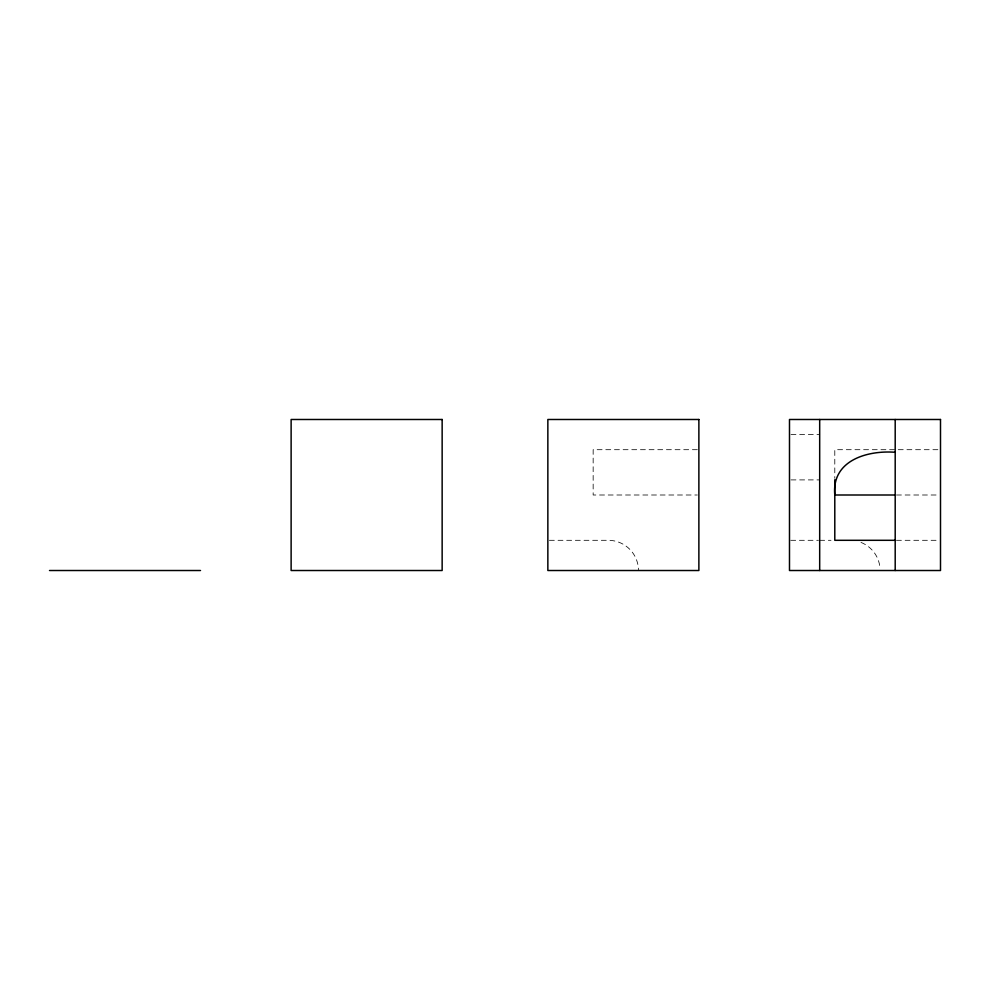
<?xml version="1.0" encoding="UTF-8"?>
<svg xmlns="http://www.w3.org/2000/svg" width="990" height="990" viewBox="0 0 990 990"><rect width="100%" height="100%" fill="white"/><g stroke="black" fill="none" stroke-linecap="round" stroke-linejoin="round"><path stroke-width="0.74" stroke-dasharray="4.95 3.71" d="M790.998 434.598L819.683 434.598M697.344 449.695L593.159 449.695L593.159 495L697.344 495M937.852 449.695L834.793 449.695L834.793 478.318M790.998 479.903L819.683 479.903M896.457 495L937.852 495M549.363 540.305L608.268 540.305A30.207 30.207 0 0 1 638.463 570.512M790.738 540.305L818.433 540.305M819.683 540.305L831.018 540.305M896.457 540.305L937.852 540.305M861.003 542.421A30.207 30.207 0 0 1 879.974 567.79"/><path stroke-width="1.49" d="M895.195 452.282C867.611 450.165 831.452 460.214 834.793 495L894.255 495M895.195 540.305L834.793 540.305L834.793 479.729M49.5 570.512L200.512 570.512M895.195 419.488L895.195 570.512M819.683 419.488L819.683 570.512M442.146 419.488L291.122 419.488L291.122 570.512L442.146 570.512L442.146 419.488M698.878 419.488L547.854 419.488L547.854 570.512L698.878 570.512L698.878 419.488M940.5 419.488L789.488 419.488L789.488 570.512L940.5 570.512L940.5 419.488"/></g></svg>
